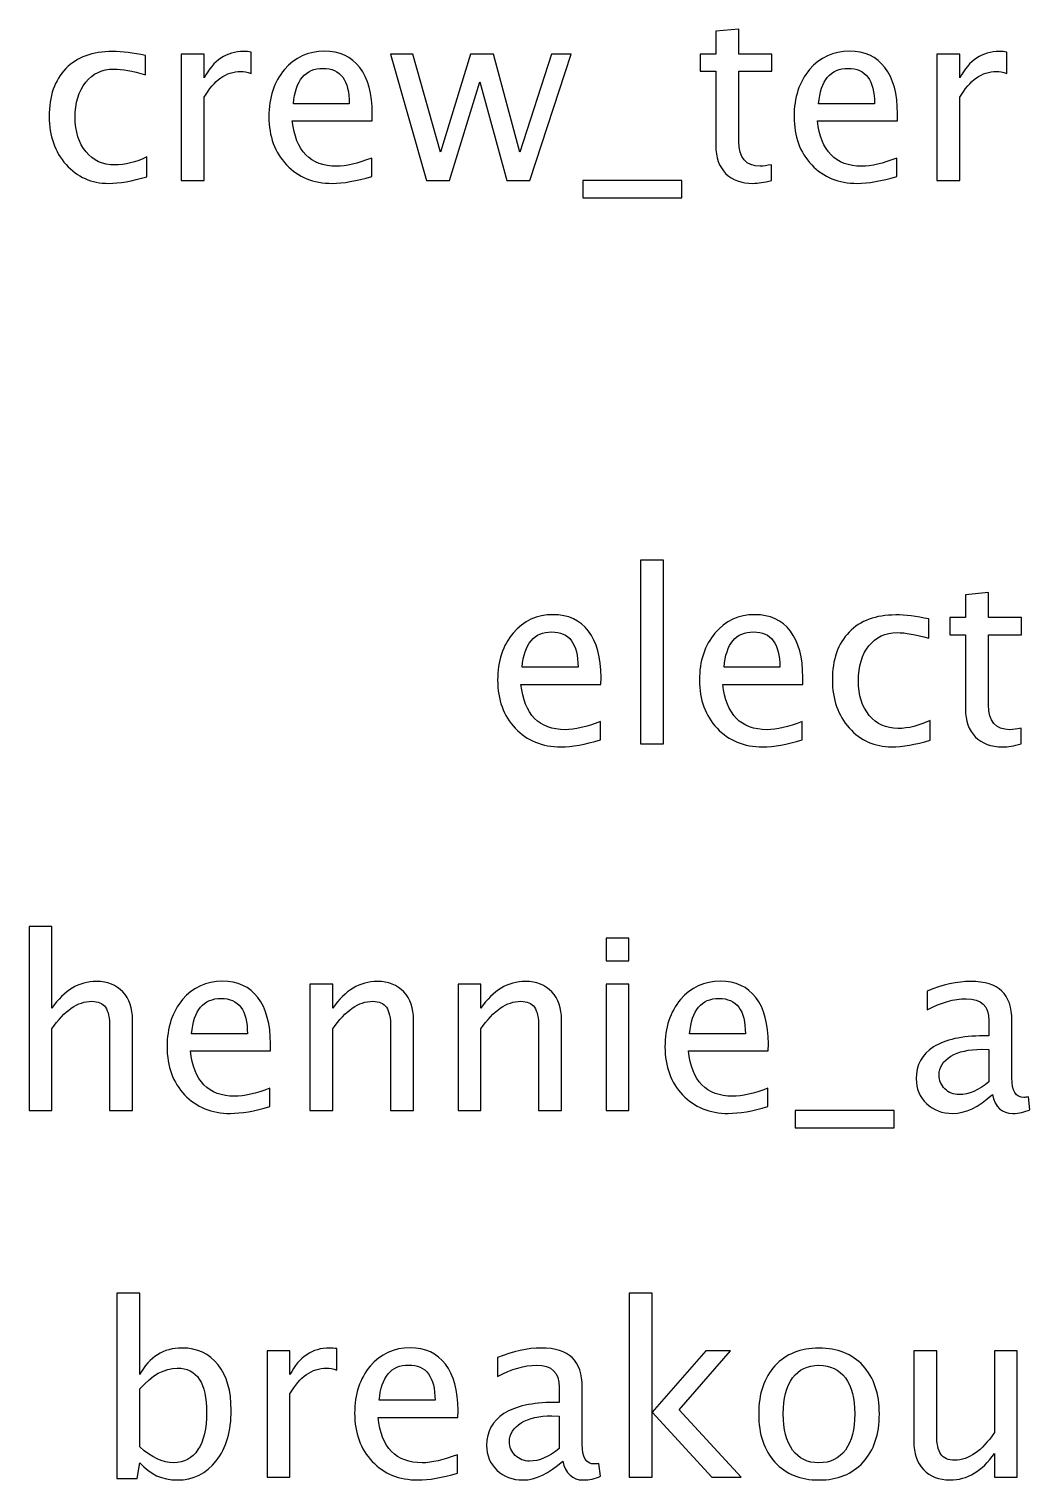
# Model space of a CAD drawing. Header units: centimetres. Extents: x -55 to 43, y -73 to 74.
# Drawn here: x 17.73 to 23.06, y 55.75 to 63.48 of the extents above; entities that cross this region are included whole.
import ezdxf

# ---------------------------------------------------------------- set-up
doc = ezdxf.new("R2010")
doc.units = ezdxf.units.CM
doc.header["$MEASUREMENT"] = 0
doc.layers.add('Layer 1', color=7, linetype='Continuous')

msp = doc.modelspace()

# ---------------------------------------------------------------- linework, layer by layer
at = {"layer": 'Layer 1'}
for points, knots in [([(21.68174, 62.67065), (21.64406, 62.66028), (21.61126, 62.6552), (21.58353, 62.6552), (21.58353, 62.6552), (21.5213, 62.6552), (21.47283, 62.67298), (21.43811, 62.70854), (21.43811, 62.70854), (21.40319, 62.7441), (21.38583, 62.79342), (21.38583, 62.85671), (21.38583, 62.85671), (21.38583, 62.85671), (21.38583, 63.2521), (21.38583, 63.2521), (21.38583, 63.2521), (21.38583, 63.2521), (21.30159, 63.2521), (21.30159, 63.2521), (21.30159, 63.2521), (21.30159, 63.2521), (21.30159, 63.34354), (21.30159, 63.34354), (21.30159, 63.34354), (21.30159, 63.34354), (21.38583, 63.34354), (21.38583, 63.34354), (21.38583, 63.34354), (21.38583, 63.34354), (21.38583, 63.46525), (21.38583, 63.46525), (21.38583, 63.46525), (21.38583, 63.46525), (21.50775, 63.47689), (21.50775, 63.47689), (21.50775, 63.47689), (21.50775, 63.47689), (21.50775, 63.34354), (21.50775, 63.34354), (21.50775, 63.34354), (21.50775, 63.34354), (21.68428, 63.34354), (21.68428, 63.34354), (21.68428, 63.34354), (21.68428, 63.34354), (21.68428, 63.2521), (21.68428, 63.2521), (21.68428, 63.2521), (21.68428, 63.2521), (21.50775, 63.2521), (21.50775, 63.2521), (21.50775, 63.2521), (21.50775, 63.2521), (21.50775, 62.87872), (21.50775, 62.87872), (21.50775, 62.87872), (21.50775, 62.79067), (21.54606, 62.74664), (21.62247, 62.74664), (21.62247, 62.74664), (21.63877, 62.74664), (21.65846, 62.74939), (21.68174, 62.75468), (21.68174, 62.75468), (21.68174, 62.75468), (21.68174, 62.67065), (21.68174, 62.67065)], [0, 0, 0, 0, 0.0555556, 0.0555556, 0.0555556, 0.0555556, 0.1111111, 0.1111111, 0.1111111, 0.1111111, 0.1666667, 0.1666667, 0.1666667, 0.1666667, 0.2222222, 0.2222222, 0.2222222, 0.2222222, 0.2777778, 0.2777778, 0.2777778, 0.2777778, 0.3333333, 0.3333333, 0.3333333, 0.3333333, 0.3888889, 0.3888889, 0.3888889, 0.3888889, 0.4444444, 0.4444444, 0.4444444, 0.4444444, 0.5, 0.5, 0.5, 0.5, 0.5555556, 0.5555556, 0.5555556, 0.5555556, 0.6111111, 0.6111111, 0.6111111, 0.6111111, 0.6666667, 0.6666667, 0.6666667, 0.6666667, 0.7222222, 0.7222222, 0.7222222, 0.7222222, 0.7777778, 0.7777778, 0.7777778, 0.7777778, 0.8333333, 0.8333333, 0.8333333, 0.8333333, 0.8888889, 0.8888889, 0.8888889, 0.8888889, 1, 1, 1, 1]), ([(18.35688, 62.69076), (18.27793, 62.66705), (18.20977, 62.6552), (18.15241, 62.6552), (18.15241, 62.6552), (18.06139, 62.6552), (17.98604, 62.68886), (17.92614, 62.75595), (17.92614, 62.75595), (17.86624, 62.82326), (17.83618, 62.90814), (17.83618, 63.01038), (17.83618, 63.01038), (17.83618, 63.1196), (17.86581, 63.2049), (17.92508, 63.26586), (17.92508, 63.26586), (17.98435, 63.32703), (18.06711, 63.35751), (18.17337, 63.35751), (18.17337, 63.35751), (18.22565, 63.35751), (18.28449, 63.35031), (18.34926, 63.33592), (18.34926, 63.33592), (18.34926, 63.33592), (18.34926, 63.23305), (18.34926, 63.23305), (18.34926, 63.23305), (18.28047, 63.25337), (18.22438, 63.26353), (18.1812, 63.26353), (18.1812, 63.26353), (18.11854, 63.26353), (18.06838, 63.24004), (18.03091, 63.19326), (18.03091, 63.19326), (17.99345, 63.14648), (17.97461, 63.08404), (17.97461, 63.00614), (17.97461, 63.00614), (17.97461, 62.93058), (17.99408, 62.86962), (18.03282, 62.82284), (18.03282, 62.82284), (18.07155, 62.77627), (18.12214, 62.75299), (18.18501, 62.75299), (18.18501, 62.75299), (18.24068, 62.75299), (18.29783, 62.76738), (18.35688, 62.79617), (18.35688, 62.79617), (18.35688, 62.79617), (18.35688, 62.69076), (18.35688, 62.69076)], [0, 0, 0, 0, 0.0666667, 0.0666667, 0.0666667, 0.0666667, 0.1333333, 0.1333333, 0.1333333, 0.1333333, 0.2, 0.2, 0.2, 0.2, 0.2666667, 0.2666667, 0.2666667, 0.2666667, 0.3333333, 0.3333333, 0.3333333, 0.3333333, 0.4, 0.4, 0.4, 0.4, 0.4666667, 0.4666667, 0.4666667, 0.4666667, 0.5333333, 0.5333333, 0.5333333, 0.5333333, 0.6, 0.6, 0.6, 0.6, 0.6666667, 0.6666667, 0.6666667, 0.6666667, 0.7333333, 0.7333333, 0.7333333, 0.7333333, 0.8, 0.8, 0.8, 0.8, 0.8666667, 0.8666667, 0.8666667, 0.8666667, 1, 1, 1, 1]), ([(18.53997, 62.67044), (18.53997, 62.67044), (18.53997, 63.34354), (18.53997, 63.34354), (18.53997, 63.34354), (18.53997, 63.34354), (18.66189, 63.34354), (18.66189, 63.34354), (18.66189, 63.34354), (18.66189, 63.34354), (18.66189, 63.21633), (18.66189, 63.21633), (18.66189, 63.21633), (18.71036, 63.31052), (18.78064, 63.35751), (18.87292, 63.35751), (18.87292, 63.35751), (18.88541, 63.35751), (18.89853, 63.35645), (18.91208, 63.35434), (18.91208, 63.35434), (18.91208, 63.35434), (18.91208, 63.24025), (18.91208, 63.24025), (18.91208, 63.24025), (18.89091, 63.24723), (18.87229, 63.25083), (18.8562, 63.25083), (18.8562, 63.25083), (18.77873, 63.25083), (18.71396, 63.20511), (18.66189, 63.11346), (18.66189, 63.11346), (18.66189, 63.11346), (18.66189, 62.67044), (18.66189, 62.67044), (18.66189, 62.67044), (18.66189, 62.67044), (18.53997, 62.67044), (18.53997, 62.67044)], [0, 0, 0, 0, 0.0909091, 0.0909091, 0.0909091, 0.0909091, 0.1818182, 0.1818182, 0.1818182, 0.1818182, 0.2727273, 0.2727273, 0.2727273, 0.2727273, 0.3636364, 0.3636364, 0.3636364, 0.3636364, 0.4545455, 0.4545455, 0.4545455, 0.4545455, 0.5454545, 0.5454545, 0.5454545, 0.5454545, 0.6363636, 0.6363636, 0.6363636, 0.6363636, 0.7272727, 0.7272727, 0.7272727, 0.7272727, 0.8181818, 0.8181818, 0.8181818, 0.8181818, 1, 1, 1, 1]), ([(19.55364, 62.69203), (19.47173, 62.66748), (19.40166, 62.6552), (19.34324, 62.6552), (19.34324, 62.6552), (19.24355, 62.6552), (19.16248, 62.68822), (19.10004, 62.75405), (19.10004, 62.75405), (19.0376, 62.81988), (19.00627, 62.90518), (19.00627, 63.01017), (19.00627, 63.01017), (19.00627, 63.11198), (19.03379, 63.19559), (19.08903, 63.26099), (19.08903, 63.26099), (19.14428, 63.32618), (19.21497, 63.35878), (19.30112, 63.35878), (19.30112, 63.35878), (19.38261, 63.35878), (19.44569, 63.32978), (19.49014, 63.27179), (19.49014, 63.27179), (19.53459, 63.21379), (19.55682, 63.13166), (19.55682, 63.02519), (19.55682, 63.02519), (19.55682, 63.02519), (19.55618, 62.98794), (19.55618, 62.98794), (19.55618, 62.98794), (19.55618, 62.98794), (19.13073, 62.98794), (19.13073, 62.98794), (19.13073, 62.98794), (19.14851, 62.82707), (19.22704, 62.74664), (19.3661, 62.74664), (19.3661, 62.74664), (19.41712, 62.74664), (19.47956, 62.76103), (19.55364, 62.78982), (19.55364, 62.78982), (19.55364, 62.78982), (19.55364, 62.69203), (19.55364, 62.69203)], [0, 0, 0, 0, 0.0769231, 0.0769231, 0.0769231, 0.0769231, 0.1538462, 0.1538462, 0.1538462, 0.1538462, 0.2307692, 0.2307692, 0.2307692, 0.2307692, 0.3076923, 0.3076923, 0.3076923, 0.3076923, 0.3846154, 0.3846154, 0.3846154, 0.3846154, 0.4615385, 0.4615385, 0.4615385, 0.4615385, 0.5384615, 0.5384615, 0.5384615, 0.5384615, 0.6153846, 0.6153846, 0.6153846, 0.6153846, 0.6923077, 0.6923077, 0.6923077, 0.6923077, 0.7692308, 0.7692308, 0.7692308, 0.7692308, 0.8461538, 0.8461538, 0.8461538, 0.8461538, 1, 1, 1, 1]), ([(22.34976, 62.69203), (22.26785, 62.66748), (22.19778, 62.6552), (22.13936, 62.6552), (22.13936, 62.6552), (22.03967, 62.6552), (21.9586, 62.68822), (21.89616, 62.75405), (21.89616, 62.75405), (21.83372, 62.81988), (21.80239, 62.90518), (21.80239, 63.01017), (21.80239, 63.01017), (21.80239, 63.11198), (21.82991, 63.19559), (21.88515, 63.26099), (21.88515, 63.26099), (21.9404, 63.32618), (22.01109, 63.35878), (22.09724, 63.35878), (22.09724, 63.35878), (22.17873, 63.35878), (22.24181, 63.32978), (22.28626, 63.27179), (22.28626, 63.27179), (22.33071, 63.21379), (22.35294, 63.13166), (22.35294, 63.02519), (22.35294, 63.02519), (22.35294, 63.02519), (22.3523, 62.98794), (22.3523, 62.98794), (22.3523, 62.98794), (22.3523, 62.98794), (21.92685, 62.98794), (21.92685, 62.98794), (21.92685, 62.98794), (21.94463, 62.82707), (22.02316, 62.74664), (22.16222, 62.74664), (22.16222, 62.74664), (22.21324, 62.74664), (22.27568, 62.76103), (22.34976, 62.78982), (22.34976, 62.78982), (22.34976, 62.78982), (22.34976, 62.69203), (22.34976, 62.69203)], [0, 0, 0, 0, 0.0769231, 0.0769231, 0.0769231, 0.0769231, 0.1538462, 0.1538462, 0.1538462, 0.1538462, 0.2307692, 0.2307692, 0.2307692, 0.2307692, 0.3076923, 0.3076923, 0.3076923, 0.3076923, 0.3846154, 0.3846154, 0.3846154, 0.3846154, 0.4615385, 0.4615385, 0.4615385, 0.4615385, 0.5384615, 0.5384615, 0.5384615, 0.5384615, 0.6153846, 0.6153846, 0.6153846, 0.6153846, 0.6923077, 0.6923077, 0.6923077, 0.6923077, 0.7692308, 0.7692308, 0.7692308, 0.7692308, 0.8461538, 0.8461538, 0.8461538, 0.8461538, 1, 1, 1, 1]), ([(22.56333, 62.67044), (22.56333, 62.67044), (22.56333, 63.34354), (22.56333, 63.34354), (22.56333, 63.34354), (22.56333, 63.34354), (22.68525, 63.34354), (22.68525, 63.34354), (22.68525, 63.34354), (22.68525, 63.34354), (22.68525, 63.21633), (22.68525, 63.21633), (22.68525, 63.21633), (22.73372, 63.31052), (22.804, 63.35751), (22.89628, 63.35751), (22.89628, 63.35751), (22.90877, 63.35751), (22.92189, 63.35645), (22.93544, 63.35434), (22.93544, 63.35434), (22.93544, 63.35434), (22.93544, 63.24025), (22.93544, 63.24025), (22.93544, 63.24025), (22.91427, 63.24723), (22.89565, 63.25083), (22.87956, 63.25083), (22.87956, 63.25083), (22.80209, 63.25083), (22.73732, 63.20511), (22.68525, 63.11346), (22.68525, 63.11346), (22.68525, 63.11346), (22.68525, 62.67044), (22.68525, 62.67044), (22.68525, 62.67044), (22.68525, 62.67044), (22.56333, 62.67044), (22.56333, 62.67044)], [0, 0, 0, 0, 0.0909091, 0.0909091, 0.0909091, 0.0909091, 0.1818182, 0.1818182, 0.1818182, 0.1818182, 0.2727273, 0.2727273, 0.2727273, 0.2727273, 0.3636364, 0.3636364, 0.3636364, 0.3636364, 0.4545455, 0.4545455, 0.4545455, 0.4545455, 0.5454545, 0.5454545, 0.5454545, 0.5454545, 0.6363636, 0.6363636, 0.6363636, 0.6363636, 0.7272727, 0.7272727, 0.7272727, 0.7272727, 0.8181818, 0.8181818, 0.8181818, 0.8181818, 1, 1, 1, 1]), ([(19.13708, 63.07938), (19.13708, 63.07938), (19.43426, 63.07938), (19.43426, 63.07938), (19.43426, 63.07938), (19.43426, 63.20469), (19.38748, 63.26734), (19.29414, 63.26734), (19.29414, 63.26734), (19.20016, 63.26734), (19.14788, 63.20469), (19.13708, 63.07938)], [0, 0, 0, 0, 0.25, 0.25, 0.25, 0.25, 0.5, 0.5, 0.5, 0.5, 1, 1, 1, 1]), ([(19.84595, 62.67044), (19.84595, 62.67044), (19.65291, 63.34354), (19.65291, 63.34354), (19.65291, 63.34354), (19.65291, 63.34354), (19.77187, 63.34354), (19.77187, 63.34354), (19.77187, 63.34354), (19.77187, 63.34354), (19.91982, 62.82094), (19.91982, 62.82094), (19.91982, 62.82094), (19.91982, 62.82094), (20.07942, 63.34354), (20.07942, 63.34354), (20.07942, 63.34354), (20.07942, 63.34354), (20.20134, 63.34354), (20.20134, 63.34354), (20.20134, 63.34354), (20.20134, 63.34354), (20.34167, 62.82178), (20.34167, 62.82178), (20.34167, 62.82178), (20.34167, 62.82178), (20.51143, 63.34354), (20.51143, 63.34354), (20.51143, 63.34354), (20.51143, 63.34354), (20.61557, 63.34354), (20.61557, 63.34354), (20.61557, 63.34354), (20.61557, 63.34354), (20.39586, 62.67044), (20.39586, 62.67044), (20.39586, 62.67044), (20.39586, 62.67044), (20.27394, 62.67044), (20.27394, 62.67044), (20.27394, 62.67044), (20.27394, 62.67044), (20.12958, 63.19537), (20.12958, 63.19537), (20.12958, 63.19537), (20.12958, 63.19537), (19.96787, 62.67044), (19.96787, 62.67044), (19.96787, 62.67044), (19.96787, 62.67044), (19.84595, 62.67044), (19.84595, 62.67044)], [0, 0, 0, 0, 0.0714286, 0.0714286, 0.0714286, 0.0714286, 0.1428571, 0.1428571, 0.1428571, 0.1428571, 0.2142857, 0.2142857, 0.2142857, 0.2142857, 0.2857143, 0.2857143, 0.2857143, 0.2857143, 0.3571429, 0.3571429, 0.3571429, 0.3571429, 0.4285714, 0.4285714, 0.4285714, 0.4285714, 0.5, 0.5, 0.5, 0.5, 0.5714286, 0.5714286, 0.5714286, 0.5714286, 0.6428571, 0.6428571, 0.6428571, 0.6428571, 0.7142857, 0.7142857, 0.7142857, 0.7142857, 0.7857143, 0.7857143, 0.7857143, 0.7857143, 0.8571429, 0.8571429, 0.8571429, 0.8571429, 1, 1, 1, 1]), ([(21.9332, 63.07938), (21.9332, 63.07938), (22.23038, 63.07938), (22.23038, 63.07938), (22.23038, 63.07938), (22.23038, 63.20469), (22.1836, 63.26734), (22.09026, 63.26734), (22.09026, 63.26734), (21.99628, 63.26734), (21.944, 63.20469), (21.9332, 63.07938)], [0, 0, 0, 0, 0.25, 0.25, 0.25, 0.25, 0.5, 0.5, 0.5, 0.5, 1, 1, 1, 1]), ([(20.67717, 62.579), (20.67717, 62.579), (20.67717, 62.67044), (20.67717, 62.67044), (20.67717, 62.67044), (20.67717, 62.67044), (21.20549, 62.67044), (21.20549, 62.67044), (21.20549, 62.67044), (21.20549, 62.67044), (21.20549, 62.579), (21.20549, 62.579), (21.20549, 62.579), (21.20549, 62.579), (20.67717, 62.579), (20.67717, 62.579)], [0, 0, 0, 0, 0.2, 0.2, 0.2, 0.2, 0.4, 0.4, 0.4, 0.4, 0.6, 0.6, 0.6, 0.6, 1, 1, 1, 1]), ([(20.98491, 59.67044), (20.98491, 59.67044), (20.98491, 60.64961), (20.98491, 60.64961), (20.98491, 60.64961), (20.98491, 60.64961), (21.10683, 60.64961), (21.10683, 60.64961), (21.10683, 60.64961), (21.10683, 60.64961), (21.10683, 59.67044), (21.10683, 59.67044), (21.10683, 59.67044), (21.10683, 59.67044), (20.98491, 59.67044), (20.98491, 59.67044)], [0, 0, 0, 0, 0.2, 0.2, 0.2, 0.2, 0.4, 0.4, 0.4, 0.4, 0.6, 0.6, 0.6, 0.6, 1, 1, 1, 1]), ([(23.01098, 59.67065), (22.9733, 59.66028), (22.9405, 59.6552), (22.91277, 59.6552), (22.91277, 59.6552), (22.85054, 59.6552), (22.80207, 59.67298), (22.76735, 59.70854), (22.76735, 59.70854), (22.73243, 59.7441), (22.71507, 59.79342), (22.71507, 59.85671), (22.71507, 59.85671), (22.71507, 59.85671), (22.71507, 60.2521), (22.71507, 60.2521), (22.71507, 60.2521), (22.71507, 60.2521), (22.63083, 60.2521), (22.63083, 60.2521), (22.63083, 60.2521), (22.63083, 60.2521), (22.63083, 60.34354), (22.63083, 60.34354), (22.63083, 60.34354), (22.63083, 60.34354), (22.71507, 60.34354), (22.71507, 60.34354), (22.71507, 60.34354), (22.71507, 60.34354), (22.71507, 60.46525), (22.71507, 60.46525), (22.71507, 60.46525), (22.71507, 60.46525), (22.83699, 60.47689), (22.83699, 60.47689), (22.83699, 60.47689), (22.83699, 60.47689), (22.83699, 60.34354), (22.83699, 60.34354), (22.83699, 60.34354), (22.83699, 60.34354), (23.01352, 60.34354), (23.01352, 60.34354), (23.01352, 60.34354), (23.01352, 60.34354), (23.01352, 60.2521), (23.01352, 60.2521), (23.01352, 60.2521), (23.01352, 60.2521), (22.83699, 60.2521), (22.83699, 60.2521), (22.83699, 60.2521), (22.83699, 60.2521), (22.83699, 59.87872), (22.83699, 59.87872), (22.83699, 59.87872), (22.83699, 59.79067), (22.8753, 59.74664), (22.95171, 59.74664), (22.95171, 59.74664), (22.96801, 59.74664), (22.9877, 59.74939), (23.01098, 59.75468), (23.01098, 59.75468), (23.01098, 59.75468), (23.01098, 59.67065), (23.01098, 59.67065)], [0, 0, 0, 0, 0.0555556, 0.0555556, 0.0555556, 0.0555556, 0.1111111, 0.1111111, 0.1111111, 0.1111111, 0.1666667, 0.1666667, 0.1666667, 0.1666667, 0.2222222, 0.2222222, 0.2222222, 0.2222222, 0.2777778, 0.2777778, 0.2777778, 0.2777778, 0.3333333, 0.3333333, 0.3333333, 0.3333333, 0.3888889, 0.3888889, 0.3888889, 0.3888889, 0.4444444, 0.4444444, 0.4444444, 0.4444444, 0.5, 0.5, 0.5, 0.5, 0.5555556, 0.5555556, 0.5555556, 0.5555556, 0.6111111, 0.6111111, 0.6111111, 0.6111111, 0.6666667, 0.6666667, 0.6666667, 0.6666667, 0.7222222, 0.7222222, 0.7222222, 0.7222222, 0.7777778, 0.7777778, 0.7777778, 0.7777778, 0.8333333, 0.8333333, 0.8333333, 0.8333333, 0.8888889, 0.8888889, 0.8888889, 0.8888889, 1, 1, 1, 1]), ([(20.77134, 59.69203), (20.68943, 59.66748), (20.61936, 59.6552), (20.56094, 59.6552), (20.56094, 59.6552), (20.46125, 59.6552), (20.38018, 59.68822), (20.31774, 59.75405), (20.31774, 59.75405), (20.2553, 59.81988), (20.22397, 59.90518), (20.22397, 60.01017), (20.22397, 60.01017), (20.22397, 60.11198), (20.25149, 60.19559), (20.30673, 60.26099), (20.30673, 60.26099), (20.36198, 60.32618), (20.43267, 60.35878), (20.51882, 60.35878), (20.51882, 60.35878), (20.60031, 60.35878), (20.66339, 60.32978), (20.70784, 60.27179), (20.70784, 60.27179), (20.75229, 60.21379), (20.77452, 60.13166), (20.77452, 60.02519), (20.77452, 60.02519), (20.77452, 60.02519), (20.77388, 59.98794), (20.77388, 59.98794), (20.77388, 59.98794), (20.77388, 59.98794), (20.34843, 59.98794), (20.34843, 59.98794), (20.34843, 59.98794), (20.36621, 59.82707), (20.44474, 59.74664), (20.5838, 59.74664), (20.5838, 59.74664), (20.63482, 59.74664), (20.69726, 59.76103), (20.77134, 59.78982), (20.77134, 59.78982), (20.77134, 59.78982), (20.77134, 59.69203), (20.77134, 59.69203)], [0, 0, 0, 0, 0.0769231, 0.0769231, 0.0769231, 0.0769231, 0.1538462, 0.1538462, 0.1538462, 0.1538462, 0.2307692, 0.2307692, 0.2307692, 0.2307692, 0.3076923, 0.3076923, 0.3076923, 0.3076923, 0.3846154, 0.3846154, 0.3846154, 0.3846154, 0.4615385, 0.4615385, 0.4615385, 0.4615385, 0.5384615, 0.5384615, 0.5384615, 0.5384615, 0.6153846, 0.6153846, 0.6153846, 0.6153846, 0.6923077, 0.6923077, 0.6923077, 0.6923077, 0.7692308, 0.7692308, 0.7692308, 0.7692308, 0.8461538, 0.8461538, 0.8461538, 0.8461538, 1, 1, 1, 1]), ([(21.84597, 59.69203), (21.76406, 59.66748), (21.69399, 59.6552), (21.63557, 59.6552), (21.63557, 59.6552), (21.53588, 59.6552), (21.45481, 59.68822), (21.39237, 59.75405), (21.39237, 59.75405), (21.32993, 59.81988), (21.2986, 59.90518), (21.2986, 60.01017), (21.2986, 60.01017), (21.2986, 60.11198), (21.32612, 60.19559), (21.38136, 60.26099), (21.38136, 60.26099), (21.43661, 60.32618), (21.5073, 60.35878), (21.59345, 60.35878), (21.59345, 60.35878), (21.67494, 60.35878), (21.73802, 60.32978), (21.78247, 60.27179), (21.78247, 60.27179), (21.82692, 60.21379), (21.84915, 60.13166), (21.84915, 60.02519), (21.84915, 60.02519), (21.84915, 60.02519), (21.84851, 59.98794), (21.84851, 59.98794), (21.84851, 59.98794), (21.84851, 59.98794), (21.42306, 59.98794), (21.42306, 59.98794), (21.42306, 59.98794), (21.44084, 59.82707), (21.51937, 59.74664), (21.65843, 59.74664), (21.65843, 59.74664), (21.70945, 59.74664), (21.77189, 59.76103), (21.84597, 59.78982), (21.84597, 59.78982), (21.84597, 59.78982), (21.84597, 59.69203), (21.84597, 59.69203)], [0, 0, 0, 0, 0.0769231, 0.0769231, 0.0769231, 0.0769231, 0.1538462, 0.1538462, 0.1538462, 0.1538462, 0.2307692, 0.2307692, 0.2307692, 0.2307692, 0.3076923, 0.3076923, 0.3076923, 0.3076923, 0.3846154, 0.3846154, 0.3846154, 0.3846154, 0.4615385, 0.4615385, 0.4615385, 0.4615385, 0.5384615, 0.5384615, 0.5384615, 0.5384615, 0.6153846, 0.6153846, 0.6153846, 0.6153846, 0.6923077, 0.6923077, 0.6923077, 0.6923077, 0.7692308, 0.7692308, 0.7692308, 0.7692308, 0.8461538, 0.8461538, 0.8461538, 0.8461538, 1, 1, 1, 1]), ([(22.5269, 59.69076), (22.44795, 59.66705), (22.37979, 59.6552), (22.32243, 59.6552), (22.32243, 59.6552), (22.23141, 59.6552), (22.15606, 59.68886), (22.09616, 59.75595), (22.09616, 59.75595), (22.03626, 59.82326), (22.0062, 59.90814), (22.0062, 60.01038), (22.0062, 60.01038), (22.0062, 60.1196), (22.03583, 60.2049), (22.0951, 60.26586), (22.0951, 60.26586), (22.15437, 60.32703), (22.23713, 60.35751), (22.34339, 60.35751), (22.34339, 60.35751), (22.39567, 60.35751), (22.45451, 60.35031), (22.51928, 60.33592), (22.51928, 60.33592), (22.51928, 60.33592), (22.51928, 60.23305), (22.51928, 60.23305), (22.51928, 60.23305), (22.45049, 60.25337), (22.3944, 60.26353), (22.35122, 60.26353), (22.35122, 60.26353), (22.28856, 60.26353), (22.2384, 60.24004), (22.20093, 60.19326), (22.20093, 60.19326), (22.16347, 60.14648), (22.14463, 60.08404), (22.14463, 60.00614), (22.14463, 60.00614), (22.14463, 59.93058), (22.1641, 59.86962), (22.20284, 59.82284), (22.20284, 59.82284), (22.24157, 59.77627), (22.29216, 59.75299), (22.35503, 59.75299), (22.35503, 59.75299), (22.4107, 59.75299), (22.46785, 59.76738), (22.5269, 59.79617), (22.5269, 59.79617), (22.5269, 59.79617), (22.5269, 59.69076), (22.5269, 59.69076)], [0, 0, 0, 0, 0.0666667, 0.0666667, 0.0666667, 0.0666667, 0.1333333, 0.1333333, 0.1333333, 0.1333333, 0.2, 0.2, 0.2, 0.2, 0.2666667, 0.2666667, 0.2666667, 0.2666667, 0.3333333, 0.3333333, 0.3333333, 0.3333333, 0.4, 0.4, 0.4, 0.4, 0.4666667, 0.4666667, 0.4666667, 0.4666667, 0.5333333, 0.5333333, 0.5333333, 0.5333333, 0.6, 0.6, 0.6, 0.6, 0.6666667, 0.6666667, 0.6666667, 0.6666667, 0.7333333, 0.7333333, 0.7333333, 0.7333333, 0.8, 0.8, 0.8, 0.8, 0.8666667, 0.8666667, 0.8666667, 0.8666667, 1, 1, 1, 1]), ([(20.35478, 60.07938), (20.35478, 60.07938), (20.65196, 60.07938), (20.65196, 60.07938), (20.65196, 60.07938), (20.65196, 60.20469), (20.60518, 60.26734), (20.51184, 60.26734), (20.51184, 60.26734), (20.41786, 60.26734), (20.36558, 60.20469), (20.35478, 60.07938)], [0, 0, 0, 0, 0.25, 0.25, 0.25, 0.25, 0.5, 0.5, 0.5, 0.5, 1, 1, 1, 1]), ([(21.42941, 60.07938), (21.42941, 60.07938), (21.72659, 60.07938), (21.72659, 60.07938), (21.72659, 60.07938), (21.72659, 60.20469), (21.67981, 60.26734), (21.58647, 60.26734), (21.58647, 60.26734), (21.49249, 60.26734), (21.44021, 60.20469), (21.42941, 60.07938)], [0, 0, 0, 0, 0.25, 0.25, 0.25, 0.25, 0.5, 0.5, 0.5, 0.5, 1, 1, 1, 1]), ([(17.72906, 57.71887), (17.72906, 57.71887), (17.72906, 58.69804), (17.72906, 58.69804), (17.72906, 58.69804), (17.72906, 58.69804), (17.85098, 58.69804), (17.85098, 58.69804), (17.85098, 58.69804), (17.85098, 58.69804), (17.85098, 58.26476), (17.85098, 58.26476), (17.85098, 58.26476), (17.91554, 58.35895), (17.9947, 58.40594), (18.08826, 58.40594), (18.08826, 58.40594), (18.1471, 58.40594), (18.19388, 58.38753), (18.22838, 58.35048), (18.22838, 58.35048), (18.26288, 58.31365), (18.28024, 58.26391), (18.28024, 58.20168), (18.28024, 58.20168), (18.28024, 58.20168), (18.28024, 57.71887), (18.28024, 57.71887), (18.28024, 57.71887), (18.28024, 57.71887), (18.15832, 57.71887), (18.15832, 57.71887), (18.15832, 57.71887), (18.15832, 57.71887), (18.15832, 58.16189), (18.15832, 58.16189), (18.15832, 58.16189), (18.15832, 58.21184), (18.15091, 58.2474), (18.13631, 58.26857), (18.13631, 58.26857), (18.12149, 58.28995), (18.09715, 58.30053), (18.06307, 58.30053), (18.06307, 58.30053), (17.98814, 58.30053), (17.91744, 58.25164), (17.85098, 58.15385), (17.85098, 58.15385), (17.85098, 58.15385), (17.85098, 57.71887), (17.85098, 57.71887), (17.85098, 57.71887), (17.85098, 57.71887), (17.72906, 57.71887), (17.72906, 57.71887)], [0, 0, 0, 0, 0.0666667, 0.0666667, 0.0666667, 0.0666667, 0.1333333, 0.1333333, 0.1333333, 0.1333333, 0.2, 0.2, 0.2, 0.2, 0.2666667, 0.2666667, 0.2666667, 0.2666667, 0.3333333, 0.3333333, 0.3333333, 0.3333333, 0.4, 0.4, 0.4, 0.4, 0.4666667, 0.4666667, 0.4666667, 0.4666667, 0.5333333, 0.5333333, 0.5333333, 0.5333333, 0.6, 0.6, 0.6, 0.6, 0.6666667, 0.6666667, 0.6666667, 0.6666667, 0.7333333, 0.7333333, 0.7333333, 0.7333333, 0.8, 0.8, 0.8, 0.8, 0.8666667, 0.8666667, 0.8666667, 0.8666667, 1, 1, 1, 1]), ([(20.80141, 58.51516), (20.80141, 58.51516), (20.80141, 58.63708), (20.80141, 58.63708), (20.80141, 58.63708), (20.80141, 58.63708), (20.92333, 58.63708), (20.92333, 58.63708), (20.92333, 58.63708), (20.92333, 58.63708), (20.92333, 58.51516), (20.92333, 58.51516), (20.92333, 58.51516), (20.92333, 58.51516), (20.80141, 58.51516), (20.80141, 58.51516)], [0, 0, 0, 0, 0.2, 0.2, 0.2, 0.2, 0.4, 0.4, 0.4, 0.4, 0.6, 0.6, 0.6, 0.6, 1, 1, 1, 1]), ([(19.01134, 57.74046), (18.92943, 57.71591), (18.85936, 57.70363), (18.80094, 57.70363), (18.80094, 57.70363), (18.70125, 57.70363), (18.62018, 57.73665), (18.55774, 57.80248), (18.55774, 57.80248), (18.4953, 57.86831), (18.46397, 57.95361), (18.46397, 58.0586), (18.46397, 58.0586), (18.46397, 58.16041), (18.49149, 58.24402), (18.54673, 58.30942), (18.54673, 58.30942), (18.60198, 58.37461), (18.67267, 58.40721), (18.75882, 58.40721), (18.75882, 58.40721), (18.84031, 58.40721), (18.90339, 58.37821), (18.94784, 58.32022), (18.94784, 58.32022), (18.99229, 58.26222), (19.01452, 58.18009), (19.01452, 58.07362), (19.01452, 58.07362), (19.01452, 58.07362), (19.01388, 58.03637), (19.01388, 58.03637), (19.01388, 58.03637), (19.01388, 58.03637), (18.58843, 58.03637), (18.58843, 58.03637), (18.58843, 58.03637), (18.60621, 57.8755), (18.68474, 57.79507), (18.8238, 57.79507), (18.8238, 57.79507), (18.87482, 57.79507), (18.93726, 57.80946), (19.01134, 57.83825), (19.01134, 57.83825), (19.01134, 57.83825), (19.01134, 57.74046), (19.01134, 57.74046)], [0, 0, 0, 0, 0.0769231, 0.0769231, 0.0769231, 0.0769231, 0.1538462, 0.1538462, 0.1538462, 0.1538462, 0.2307692, 0.2307692, 0.2307692, 0.2307692, 0.3076923, 0.3076923, 0.3076923, 0.3076923, 0.3846154, 0.3846154, 0.3846154, 0.3846154, 0.4615385, 0.4615385, 0.4615385, 0.4615385, 0.5384615, 0.5384615, 0.5384615, 0.5384615, 0.6153846, 0.6153846, 0.6153846, 0.6153846, 0.6923077, 0.6923077, 0.6923077, 0.6923077, 0.7692308, 0.7692308, 0.7692308, 0.7692308, 0.8461538, 0.8461538, 0.8461538, 0.8461538, 1, 1, 1, 1]), ([(19.22491, 57.71887), (19.22491, 57.71887), (19.22491, 58.39197), (19.22491, 58.39197), (19.22491, 58.39197), (19.22491, 58.39197), (19.34683, 58.39197), (19.34683, 58.39197), (19.34683, 58.39197), (19.34683, 58.39197), (19.34683, 58.26476), (19.34683, 58.26476), (19.34683, 58.26476), (19.41139, 58.35895), (19.49055, 58.40594), (19.58411, 58.40594), (19.58411, 58.40594), (19.64295, 58.40594), (19.68973, 58.38753), (19.72423, 58.35048), (19.72423, 58.35048), (19.75873, 58.31365), (19.77609, 58.26391), (19.77609, 58.20168), (19.77609, 58.20168), (19.77609, 58.20168), (19.77609, 57.71887), (19.77609, 57.71887), (19.77609, 57.71887), (19.77609, 57.71887), (19.65417, 57.71887), (19.65417, 57.71887), (19.65417, 57.71887), (19.65417, 57.71887), (19.65417, 58.16189), (19.65417, 58.16189), (19.65417, 58.16189), (19.65417, 58.21184), (19.64676, 58.2474), (19.63216, 58.26857), (19.63216, 58.26857), (19.61734, 58.28995), (19.593, 58.30053), (19.55892, 58.30053), (19.55892, 58.30053), (19.48399, 58.30053), (19.41329, 58.25164), (19.34683, 58.15385), (19.34683, 58.15385), (19.34683, 58.15385), (19.34683, 57.71887), (19.34683, 57.71887), (19.34683, 57.71887), (19.34683, 57.71887), (19.22491, 57.71887), (19.22491, 57.71887)], [0, 0, 0, 0, 0.0666667, 0.0666667, 0.0666667, 0.0666667, 0.1333333, 0.1333333, 0.1333333, 0.1333333, 0.2, 0.2, 0.2, 0.2, 0.2666667, 0.2666667, 0.2666667, 0.2666667, 0.3333333, 0.3333333, 0.3333333, 0.3333333, 0.4, 0.4, 0.4, 0.4, 0.4666667, 0.4666667, 0.4666667, 0.4666667, 0.5333333, 0.5333333, 0.5333333, 0.5333333, 0.6, 0.6, 0.6, 0.6, 0.6666667, 0.6666667, 0.6666667, 0.6666667, 0.7333333, 0.7333333, 0.7333333, 0.7333333, 0.8, 0.8, 0.8, 0.8, 0.8666667, 0.8666667, 0.8666667, 0.8666667, 1, 1, 1, 1]), ([(20.01316, 57.71887), (20.01316, 57.71887), (20.01316, 58.39197), (20.01316, 58.39197), (20.01316, 58.39197), (20.01316, 58.39197), (20.13508, 58.39197), (20.13508, 58.39197), (20.13508, 58.39197), (20.13508, 58.39197), (20.13508, 58.26476), (20.13508, 58.26476), (20.13508, 58.26476), (20.19964, 58.35895), (20.2788, 58.40594), (20.37236, 58.40594), (20.37236, 58.40594), (20.4312, 58.40594), (20.47798, 58.38753), (20.51248, 58.35048), (20.51248, 58.35048), (20.54698, 58.31365), (20.56434, 58.26391), (20.56434, 58.20168), (20.56434, 58.20168), (20.56434, 58.20168), (20.56434, 57.71887), (20.56434, 57.71887), (20.56434, 57.71887), (20.56434, 57.71887), (20.44242, 57.71887), (20.44242, 57.71887), (20.44242, 57.71887), (20.44242, 57.71887), (20.44242, 58.16189), (20.44242, 58.16189), (20.44242, 58.16189), (20.44242, 58.21184), (20.43501, 58.2474), (20.42041, 58.26857), (20.42041, 58.26857), (20.40559, 58.28995), (20.38125, 58.30053), (20.34717, 58.30053), (20.34717, 58.30053), (20.27224, 58.30053), (20.20154, 58.25164), (20.13508, 58.15385), (20.13508, 58.15385), (20.13508, 58.15385), (20.13508, 57.71887), (20.13508, 57.71887), (20.13508, 57.71887), (20.13508, 57.71887), (20.01316, 57.71887), (20.01316, 57.71887)], [0, 0, 0, 0, 0.0666667, 0.0666667, 0.0666667, 0.0666667, 0.1333333, 0.1333333, 0.1333333, 0.1333333, 0.2, 0.2, 0.2, 0.2, 0.2666667, 0.2666667, 0.2666667, 0.2666667, 0.3333333, 0.3333333, 0.3333333, 0.3333333, 0.4, 0.4, 0.4, 0.4, 0.4666667, 0.4666667, 0.4666667, 0.4666667, 0.5333333, 0.5333333, 0.5333333, 0.5333333, 0.6, 0.6, 0.6, 0.6, 0.6666667, 0.6666667, 0.6666667, 0.6666667, 0.7333333, 0.7333333, 0.7333333, 0.7333333, 0.8, 0.8, 0.8, 0.8, 0.8666667, 0.8666667, 0.8666667, 0.8666667, 1, 1, 1, 1]), ([(21.66247, 57.74046), (21.58056, 57.71591), (21.51049, 57.70363), (21.45207, 57.70363), (21.45207, 57.70363), (21.35238, 57.70363), (21.27131, 57.73665), (21.20887, 57.80248), (21.20887, 57.80248), (21.14643, 57.86831), (21.1151, 57.95361), (21.1151, 58.0586), (21.1151, 58.0586), (21.1151, 58.16041), (21.14262, 58.24402), (21.19786, 58.30942), (21.19786, 58.30942), (21.25311, 58.37461), (21.3238, 58.40721), (21.40995, 58.40721), (21.40995, 58.40721), (21.49144, 58.40721), (21.55452, 58.37821), (21.59897, 58.32022), (21.59897, 58.32022), (21.64342, 58.26222), (21.66565, 58.18009), (21.66565, 58.07362), (21.66565, 58.07362), (21.66565, 58.07362), (21.66501, 58.03637), (21.66501, 58.03637), (21.66501, 58.03637), (21.66501, 58.03637), (21.23956, 58.03637), (21.23956, 58.03637), (21.23956, 58.03637), (21.25734, 57.8755), (21.33587, 57.79507), (21.47493, 57.79507), (21.47493, 57.79507), (21.52595, 57.79507), (21.58839, 57.80946), (21.66247, 57.83825), (21.66247, 57.83825), (21.66247, 57.83825), (21.66247, 57.74046), (21.66247, 57.74046)], [0, 0, 0, 0, 0.0769231, 0.0769231, 0.0769231, 0.0769231, 0.1538462, 0.1538462, 0.1538462, 0.1538462, 0.2307692, 0.2307692, 0.2307692, 0.2307692, 0.3076923, 0.3076923, 0.3076923, 0.3076923, 0.3846154, 0.3846154, 0.3846154, 0.3846154, 0.4615385, 0.4615385, 0.4615385, 0.4615385, 0.5384615, 0.5384615, 0.5384615, 0.5384615, 0.6153846, 0.6153846, 0.6153846, 0.6153846, 0.6923077, 0.6923077, 0.6923077, 0.6923077, 0.7692308, 0.7692308, 0.7692308, 0.7692308, 0.8461538, 0.8461538, 0.8461538, 0.8461538, 1, 1, 1, 1]), ([(22.85796, 57.8046), (22.78473, 57.73729), (22.71424, 57.70363), (22.64651, 57.70363), (22.64651, 57.70363), (22.59084, 57.70363), (22.54448, 57.72099), (22.50787, 57.75591), (22.50787, 57.75591), (22.47104, 57.79084), (22.45262, 57.83486), (22.45262, 57.88799), (22.45262, 57.88799), (22.45262, 57.96144), (22.48352, 58.01796), (22.54533, 58.05733), (22.54533, 58.05733), (22.60714, 58.0967), (22.69583, 58.11638), (22.8114, 58.11638), (22.8114, 58.11638), (22.8114, 58.11638), (22.83997, 58.11638), (22.83997, 58.11638), (22.83997, 58.11638), (22.83997, 58.11638), (22.83997, 58.19745), (22.83997, 58.19745), (22.83997, 58.19745), (22.83997, 58.27555), (22.79933, 58.3145), (22.71784, 58.3145), (22.71784, 58.3145), (22.65476, 58.3145), (22.58576, 58.2946), (22.51104, 58.25481), (22.51104, 58.25481), (22.51104, 58.25481), (22.51104, 58.35514), (22.51104, 58.35514), (22.51104, 58.35514), (22.59317, 58.38901), (22.67064, 58.40594), (22.74324, 58.40594), (22.74324, 58.40594), (22.81796, 58.40594), (22.8732, 58.38901), (22.90855, 58.35493), (22.90855, 58.35493), (22.94411, 58.32085), (22.96189, 58.26836), (22.96189, 58.19745), (22.96189, 58.19745), (22.96189, 58.19745), (22.96189, 57.89328), (22.96189, 57.89328), (22.96189, 57.89328), (22.96189, 57.82365), (22.98327, 57.78872), (23.02624, 57.78872), (23.02624, 57.78872), (23.03153, 57.78872), (23.03936, 57.78957), (23.04973, 57.79126), (23.04973, 57.79126), (23.04973, 57.79126), (23.05841, 57.72353), (23.05841, 57.72353), (23.05841, 57.72353), (23.03068, 57.71019), (23.0002, 57.70363), (22.96676, 57.70363), (22.96676, 57.70363), (22.90982, 57.70363), (22.87363, 57.73729), (22.85796, 57.8046)], [0, 0, 0, 0, 0.05, 0.05, 0.05, 0.05, 0.1, 0.1, 0.1, 0.1, 0.15, 0.15, 0.15, 0.15, 0.2, 0.2, 0.2, 0.2, 0.25, 0.25, 0.25, 0.25, 0.3, 0.3, 0.3, 0.3, 0.35, 0.35, 0.35, 0.35, 0.4, 0.4, 0.4, 0.4, 0.45, 0.45, 0.45, 0.45, 0.5, 0.5, 0.5, 0.5, 0.55, 0.55, 0.55, 0.55, 0.6, 0.6, 0.6, 0.6, 0.65, 0.65, 0.65, 0.65, 0.7, 0.7, 0.7, 0.7, 0.75, 0.75, 0.75, 0.75, 0.8, 0.8, 0.8, 0.8, 0.85, 0.85, 0.85, 0.85, 0.9, 0.9, 0.9, 0.9, 1, 1, 1, 1]), ([(20.80141, 57.71887), (20.80141, 57.71887), (20.80141, 58.39197), (20.80141, 58.39197), (20.80141, 58.39197), (20.80141, 58.39197), (20.92333, 58.39197), (20.92333, 58.39197), (20.92333, 58.39197), (20.92333, 58.39197), (20.92333, 57.71887), (20.92333, 57.71887), (20.92333, 57.71887), (20.92333, 57.71887), (20.80141, 57.71887), (20.80141, 57.71887)], [0, 0, 0, 0, 0.2, 0.2, 0.2, 0.2, 0.4, 0.4, 0.4, 0.4, 0.6, 0.6, 0.6, 0.6, 1, 1, 1, 1]), ([(18.59478, 58.12781), (18.59478, 58.12781), (18.89196, 58.12781), (18.89196, 58.12781), (18.89196, 58.12781), (18.89196, 58.25312), (18.84518, 58.31577), (18.75184, 58.31577), (18.75184, 58.31577), (18.65786, 58.31577), (18.60558, 58.25312), (18.59478, 58.12781)], [0, 0, 0, 0, 0.25, 0.25, 0.25, 0.25, 0.5, 0.5, 0.5, 0.5, 1, 1, 1, 1]), ([(21.24591, 58.12781), (21.24591, 58.12781), (21.54309, 58.12781), (21.54309, 58.12781), (21.54309, 58.12781), (21.54309, 58.25312), (21.49631, 58.31577), (21.40297, 58.31577), (21.40297, 58.31577), (21.30899, 58.31577), (21.25671, 58.25312), (21.24591, 58.12781)], [0, 0, 0, 0, 0.25, 0.25, 0.25, 0.25, 0.5, 0.5, 0.5, 0.5, 1, 1, 1, 1]), ([(22.83997, 57.87106), (22.83997, 57.87106), (22.83997, 58.04399), (22.83997, 58.04399), (22.83997, 58.04399), (22.83997, 58.04399), (22.80081, 58.04526), (22.80081, 58.04526), (22.80081, 58.04526), (22.73308, 58.04526), (22.67847, 58.03277), (22.63677, 58.0078), (22.63677, 58.0078), (22.59528, 57.98261), (22.57454, 57.94938), (22.57454, 57.90789), (22.57454, 57.90789), (22.57454, 57.87889), (22.58491, 57.85434), (22.60544, 57.83423), (22.60544, 57.83423), (22.62619, 57.81412), (22.65138, 57.80396), (22.68122, 57.80396), (22.68122, 57.80396), (22.73202, 57.80396), (22.78494, 57.8264), (22.83997, 57.87106)], [0, 0, 0, 0, 0.125, 0.125, 0.125, 0.125, 0.25, 0.25, 0.25, 0.25, 0.375, 0.375, 0.375, 0.375, 0.5, 0.5, 0.5, 0.5, 0.625, 0.625, 0.625, 0.625, 0.75, 0.75, 0.75, 0.75, 1, 1, 1, 1]), ([(21.80746, 57.62743), (21.80746, 57.62743), (21.80746, 57.71887), (21.80746, 57.71887), (21.80746, 57.71887), (21.80746, 57.71887), (22.33578, 57.71887), (22.33578, 57.71887), (22.33578, 57.71887), (22.33578, 57.71887), (22.33578, 57.62743), (22.33578, 57.62743), (22.33578, 57.62743), (22.33578, 57.62743), (21.80746, 57.62743), (21.80746, 57.62743)], [0, 0, 0, 0, 0.2, 0.2, 0.2, 0.2, 0.4, 0.4, 0.4, 0.4, 0.6, 0.6, 0.6, 0.6, 1, 1, 1, 1]), ([(18.19715, 55.75968), (18.19715, 55.75968), (18.19715, 56.74647), (18.19715, 56.74647), (18.19715, 56.74647), (18.19715, 56.74647), (18.31907, 56.74647), (18.31907, 56.74647), (18.31907, 56.74647), (18.31907, 56.74647), (18.31907, 56.31319), (18.31907, 56.31319), (18.31907, 56.31319), (18.36902, 56.40738), (18.44417, 56.45437), (18.54428, 56.45437), (18.54428, 56.45437), (18.62535, 56.45437), (18.68906, 56.42495), (18.73563, 56.36589), (18.73563, 56.36589), (18.7822, 56.30684), (18.80548, 56.22619), (18.80548, 56.12396), (18.80548, 56.12396), (18.80548, 56.01262), (18.77902, 55.92266), (18.72632, 55.85451), (18.72632, 55.85451), (18.67361, 55.78614), (18.60419, 55.75206), (18.51825, 55.75206), (18.51825, 55.75206), (18.43845, 55.75206), (18.37199, 55.78254), (18.31907, 55.84371), (18.31907, 55.84371), (18.31907, 55.84371), (18.30425, 55.75968), (18.30425, 55.75968), (18.30425, 55.75968), (18.30425, 55.75968), (18.19715, 55.75968), (18.19715, 55.75968)], [0, 0, 0, 0, 0.0833333, 0.0833333, 0.0833333, 0.0833333, 0.1666667, 0.1666667, 0.1666667, 0.1666667, 0.25, 0.25, 0.25, 0.25, 0.3333333, 0.3333333, 0.3333333, 0.3333333, 0.4166667, 0.4166667, 0.4166667, 0.4166667, 0.5, 0.5, 0.5, 0.5, 0.5833333, 0.5833333, 0.5833333, 0.5833333, 0.6666667, 0.6666667, 0.6666667, 0.6666667, 0.75, 0.75, 0.75, 0.75, 0.8333333, 0.8333333, 0.8333333, 0.8333333, 1, 1, 1, 1]), ([(20.92489, 55.7673), (20.92489, 55.7673), (20.92489, 56.74647), (20.92489, 56.74647), (20.92489, 56.74647), (20.92489, 56.74647), (21.04681, 56.74647), (21.04681, 56.74647), (21.04681, 56.74647), (21.04681, 56.74647), (21.04681, 56.1138), (21.04681, 56.1138), (21.04681, 56.1138), (21.04681, 56.1138), (21.33256, 56.4404), (21.33256, 56.4404), (21.33256, 56.4404), (21.33256, 56.4404), (21.46422, 56.4404), (21.46422, 56.4404), (21.46422, 56.4404), (21.46422, 56.4404), (21.19117, 56.12629), (21.19117, 56.12629), (21.19117, 56.12629), (21.19117, 56.12629), (21.52137, 55.7673), (21.52137, 55.7673), (21.52137, 55.7673), (21.52137, 55.7673), (21.36431, 55.7673), (21.36431, 55.7673), (21.36431, 55.7673), (21.36431, 55.7673), (21.04681, 56.11253), (21.04681, 56.11253), (21.04681, 56.11253), (21.04681, 56.11253), (21.04681, 55.7673), (21.04681, 55.7673), (21.04681, 55.7673), (21.04681, 55.7673), (20.92489, 55.7673), (20.92489, 55.7673)], [0, 0, 0, 0, 0.0833333, 0.0833333, 0.0833333, 0.0833333, 0.1666667, 0.1666667, 0.1666667, 0.1666667, 0.25, 0.25, 0.25, 0.25, 0.3333333, 0.3333333, 0.3333333, 0.3333333, 0.4166667, 0.4166667, 0.4166667, 0.4166667, 0.5, 0.5, 0.5, 0.5, 0.5833333, 0.5833333, 0.5833333, 0.5833333, 0.6666667, 0.6666667, 0.6666667, 0.6666667, 0.75, 0.75, 0.75, 0.75, 0.8333333, 0.8333333, 0.8333333, 0.8333333, 1, 1, 1, 1]), ([(18.9964, 55.7673), (18.9964, 55.7673), (18.9964, 56.4404), (18.9964, 56.4404), (18.9964, 56.4404), (18.9964, 56.4404), (19.11832, 56.4404), (19.11832, 56.4404), (19.11832, 56.4404), (19.11832, 56.4404), (19.11832, 56.31319), (19.11832, 56.31319), (19.11832, 56.31319), (19.16679, 56.40738), (19.23707, 56.45437), (19.32935, 56.45437), (19.32935, 56.45437), (19.34184, 56.45437), (19.35496, 56.45331), (19.36851, 56.4512), (19.36851, 56.4512), (19.36851, 56.4512), (19.36851, 56.33711), (19.36851, 56.33711), (19.36851, 56.33711), (19.34734, 56.34409), (19.32872, 56.34769), (19.31263, 56.34769), (19.31263, 56.34769), (19.23516, 56.34769), (19.17039, 56.30197), (19.11832, 56.21032), (19.11832, 56.21032), (19.11832, 56.21032), (19.11832, 55.7673), (19.11832, 55.7673), (19.11832, 55.7673), (19.11832, 55.7673), (18.9964, 55.7673), (18.9964, 55.7673)], [0, 0, 0, 0, 0.0909091, 0.0909091, 0.0909091, 0.0909091, 0.1818182, 0.1818182, 0.1818182, 0.1818182, 0.2727273, 0.2727273, 0.2727273, 0.2727273, 0.3636364, 0.3636364, 0.3636364, 0.3636364, 0.4545455, 0.4545455, 0.4545455, 0.4545455, 0.5454545, 0.5454545, 0.5454545, 0.5454545, 0.6363636, 0.6363636, 0.6363636, 0.6363636, 0.7272727, 0.7272727, 0.7272727, 0.7272727, 0.8181818, 0.8181818, 0.8181818, 0.8181818, 1, 1, 1, 1]), ([(20.01007, 55.78889), (19.92816, 55.76434), (19.85809, 55.75206), (19.79967, 55.75206), (19.79967, 55.75206), (19.69998, 55.75206), (19.61891, 55.78508), (19.55647, 55.85091), (19.55647, 55.85091), (19.49403, 55.91674), (19.4627, 56.00204), (19.4627, 56.10703), (19.4627, 56.10703), (19.4627, 56.20884), (19.49022, 56.29245), (19.54546, 56.35785), (19.54546, 56.35785), (19.60071, 56.42304), (19.6714, 56.45564), (19.75755, 56.45564), (19.75755, 56.45564), (19.83904, 56.45564), (19.90212, 56.42664), (19.94657, 56.36865), (19.94657, 56.36865), (19.99102, 56.31065), (20.01325, 56.22852), (20.01325, 56.12205), (20.01325, 56.12205), (20.01325, 56.12205), (20.01261, 56.0848), (20.01261, 56.0848), (20.01261, 56.0848), (20.01261, 56.0848), (19.58716, 56.0848), (19.58716, 56.0848), (19.58716, 56.0848), (19.60494, 55.92393), (19.68347, 55.8435), (19.82253, 55.8435), (19.82253, 55.8435), (19.87355, 55.8435), (19.93599, 55.85789), (20.01007, 55.88668), (20.01007, 55.88668), (20.01007, 55.88668), (20.01007, 55.78889), (20.01007, 55.78889)], [0, 0, 0, 0, 0.0769231, 0.0769231, 0.0769231, 0.0769231, 0.1538462, 0.1538462, 0.1538462, 0.1538462, 0.2307692, 0.2307692, 0.2307692, 0.2307692, 0.3076923, 0.3076923, 0.3076923, 0.3076923, 0.3846154, 0.3846154, 0.3846154, 0.3846154, 0.4615385, 0.4615385, 0.4615385, 0.4615385, 0.5384615, 0.5384615, 0.5384615, 0.5384615, 0.6153846, 0.6153846, 0.6153846, 0.6153846, 0.6923077, 0.6923077, 0.6923077, 0.6923077, 0.7692308, 0.7692308, 0.7692308, 0.7692308, 0.8461538, 0.8461538, 0.8461538, 0.8461538, 1, 1, 1, 1]), ([(20.57056, 55.85303), (20.49733, 55.78572), (20.42684, 55.75206), (20.35911, 55.75206), (20.35911, 55.75206), (20.30344, 55.75206), (20.25708, 55.76942), (20.22047, 55.80434), (20.22047, 55.80434), (20.18364, 55.83927), (20.16522, 55.88329), (20.16522, 55.93642), (20.16522, 55.93642), (20.16522, 56.00987), (20.19612, 56.06639), (20.25793, 56.10576), (20.25793, 56.10576), (20.31974, 56.14513), (20.40843, 56.16481), (20.524, 56.16481), (20.524, 56.16481), (20.524, 56.16481), (20.55257, 56.16481), (20.55257, 56.16481), (20.55257, 56.16481), (20.55257, 56.16481), (20.55257, 56.24588), (20.55257, 56.24588), (20.55257, 56.24588), (20.55257, 56.32398), (20.51193, 56.36293), (20.43044, 56.36293), (20.43044, 56.36293), (20.36736, 56.36293), (20.29836, 56.34303), (20.22364, 56.30324), (20.22364, 56.30324), (20.22364, 56.30324), (20.22364, 56.40357), (20.22364, 56.40357), (20.22364, 56.40357), (20.30577, 56.43744), (20.38324, 56.45437), (20.45584, 56.45437), (20.45584, 56.45437), (20.53056, 56.45437), (20.5858, 56.43744), (20.62115, 56.40336), (20.62115, 56.40336), (20.65671, 56.36928), (20.67449, 56.31679), (20.67449, 56.24588), (20.67449, 56.24588), (20.67449, 56.24588), (20.67449, 55.94171), (20.67449, 55.94171), (20.67449, 55.94171), (20.67449, 55.87208), (20.69587, 55.83715), (20.73884, 55.83715), (20.73884, 55.83715), (20.74413, 55.83715), (20.75196, 55.838), (20.76233, 55.83969), (20.76233, 55.83969), (20.76233, 55.83969), (20.77101, 55.77196), (20.77101, 55.77196), (20.77101, 55.77196), (20.74328, 55.75862), (20.7128, 55.75206), (20.67936, 55.75206), (20.67936, 55.75206), (20.62242, 55.75206), (20.58623, 55.78572), (20.57056, 55.85303)], [0, 0, 0, 0, 0.05, 0.05, 0.05, 0.05, 0.1, 0.1, 0.1, 0.1, 0.15, 0.15, 0.15, 0.15, 0.2, 0.2, 0.2, 0.2, 0.25, 0.25, 0.25, 0.25, 0.3, 0.3, 0.3, 0.3, 0.35, 0.35, 0.35, 0.35, 0.4, 0.4, 0.4, 0.4, 0.45, 0.45, 0.45, 0.45, 0.5, 0.5, 0.5, 0.5, 0.55, 0.55, 0.55, 0.55, 0.6, 0.6, 0.6, 0.6, 0.65, 0.65, 0.65, 0.65, 0.7, 0.7, 0.7, 0.7, 0.75, 0.75, 0.75, 0.75, 0.8, 0.8, 0.8, 0.8, 0.85, 0.85, 0.85, 0.85, 0.9, 0.9, 0.9, 0.9, 1, 1, 1, 1]), ([(21.93518, 55.75206), (21.83633, 55.75206), (21.75802, 55.7836), (21.70044, 55.84668), (21.70044, 55.84668), (21.64266, 55.90975), (21.61387, 55.99548), (21.61387, 56.10364), (21.61387, 56.10364), (21.61387, 56.21159), (21.64266, 56.2971), (21.70044, 56.35997), (21.70044, 56.35997), (21.75802, 56.42283), (21.83633, 56.45437), (21.93518, 56.45437), (21.93518, 56.45437), (22.03403, 56.45437), (22.11235, 56.42283), (22.16992, 56.35997), (22.16992, 56.35997), (22.2277, 56.2971), (22.25649, 56.21159), (22.25649, 56.10364), (22.25649, 56.10364), (22.25649, 55.99548), (22.2277, 55.90975), (22.16992, 55.84668), (22.16992, 55.84668), (22.11235, 55.7836), (22.03403, 55.75206), (21.93518, 55.75206)], [0, 0, 0, 0, 0.1111111, 0.1111111, 0.1111111, 0.1111111, 0.2222222, 0.2222222, 0.2222222, 0.2222222, 0.3333333, 0.3333333, 0.3333333, 0.3333333, 0.4444444, 0.4444444, 0.4444444, 0.4444444, 0.5555556, 0.5555556, 0.5555556, 0.5555556, 0.6666667, 0.6666667, 0.6666667, 0.6666667, 0.7777778, 0.7777778, 0.7777778, 0.7777778, 1, 1, 1, 1]), ([(22.86905, 55.7673), (22.86905, 55.7673), (22.86905, 55.89388), (22.86905, 55.89388), (22.86905, 55.89388), (22.80407, 55.79926), (22.72512, 55.75206), (22.63241, 55.75206), (22.63241, 55.75206), (22.57356, 55.75206), (22.52679, 55.77048), (22.49207, 55.80752), (22.49207, 55.80752), (22.45715, 55.84456), (22.43979, 55.8943), (22.43979, 55.95717), (22.43979, 55.95717), (22.43979, 55.95717), (22.43979, 56.4404), (22.43979, 56.4404), (22.43979, 56.4404), (22.43979, 56.4404), (22.56171, 56.4404), (22.56171, 56.4404), (22.56171, 56.4404), (22.56171, 56.4404), (22.56171, 55.99696), (22.56171, 55.99696), (22.56171, 55.99696), (22.56171, 55.94637), (22.56912, 55.9106), (22.58372, 55.88943), (22.58372, 55.88943), (22.59854, 55.86805), (22.62309, 55.85747), (22.6576, 55.85747), (22.6576, 55.85747), (22.7321, 55.85747), (22.8028, 55.90637), (22.86905, 56.00437), (22.86905, 56.00437), (22.86905, 56.00437), (22.86905, 56.4404), (22.86905, 56.4404), (22.86905, 56.4404), (22.86905, 56.4404), (22.99097, 56.4404), (22.99097, 56.4404), (22.99097, 56.4404), (22.99097, 56.4404), (22.99097, 55.7673), (22.99097, 55.7673), (22.99097, 55.7673), (22.99097, 55.7673), (22.86905, 55.7673), (22.86905, 55.7673)], [0, 0, 0, 0, 0.0666667, 0.0666667, 0.0666667, 0.0666667, 0.1333333, 0.1333333, 0.1333333, 0.1333333, 0.2, 0.2, 0.2, 0.2, 0.2666667, 0.2666667, 0.2666667, 0.2666667, 0.3333333, 0.3333333, 0.3333333, 0.3333333, 0.4, 0.4, 0.4, 0.4, 0.4666667, 0.4666667, 0.4666667, 0.4666667, 0.5333333, 0.5333333, 0.5333333, 0.5333333, 0.6, 0.6, 0.6, 0.6, 0.6666667, 0.6666667, 0.6666667, 0.6666667, 0.7333333, 0.7333333, 0.7333333, 0.7333333, 0.8, 0.8, 0.8, 0.8, 0.8666667, 0.8666667, 0.8666667, 0.8666667, 1, 1, 1, 1]), ([(18.31907, 55.92774), (18.38194, 55.87165), (18.44184, 55.8435), (18.49878, 55.8435), (18.49878, 55.8435), (18.55487, 55.8435), (18.59826, 55.867), (18.62874, 55.91377), (18.62874, 55.91377), (18.65943, 55.96055), (18.67467, 56.02638), (18.67467, 56.11147), (18.67467, 56.11147), (18.67467, 56.26895), (18.6226, 56.34769), (18.51846, 56.34769), (18.51846, 56.34769), (18.4503, 56.34769), (18.38384, 56.31086), (18.31907, 56.23699), (18.31907, 56.23699), (18.31907, 56.23699), (18.31907, 55.92774), (18.31907, 55.92774)], [0, 0, 0, 0, 0.1428571, 0.1428571, 0.1428571, 0.1428571, 0.2857143, 0.2857143, 0.2857143, 0.2857143, 0.4285714, 0.4285714, 0.4285714, 0.4285714, 0.5714286, 0.5714286, 0.5714286, 0.5714286, 0.7142857, 0.7142857, 0.7142857, 0.7142857, 1, 1, 1, 1]), ([(19.59351, 56.17624), (19.59351, 56.17624), (19.89069, 56.17624), (19.89069, 56.17624), (19.89069, 56.17624), (19.89069, 56.30155), (19.84391, 56.3642), (19.75057, 56.3642), (19.75057, 56.3642), (19.65659, 56.3642), (19.60431, 56.30155), (19.59351, 56.17624)], [0, 0, 0, 0, 0.25, 0.25, 0.25, 0.25, 0.5, 0.5, 0.5, 0.5, 1, 1, 1, 1]), ([(21.93497, 55.8435), (21.99529, 55.8435), (22.04228, 55.86615), (22.07573, 55.91166), (22.07573, 55.91166), (22.10896, 55.95695), (22.12568, 56.02109), (22.12568, 56.10364), (22.12568, 56.10364), (22.12568, 56.18598), (22.10896, 56.2499), (22.07573, 56.2952), (22.07573, 56.2952), (22.04228, 56.34028), (21.99529, 56.36293), (21.93497, 56.36293), (21.93497, 56.36293), (21.87443, 56.36293), (21.82744, 56.34028), (21.79442, 56.2952), (21.79442, 56.2952), (21.76119, 56.2499), (21.74468, 56.18598), (21.74468, 56.10364), (21.74468, 56.10364), (21.74468, 56.02109), (21.76119, 55.95695), (21.79442, 55.91166), (21.79442, 55.91166), (21.82744, 55.86615), (21.87443, 55.8435), (21.93497, 55.8435)], [0, 0, 0, 0, 0.1111111, 0.1111111, 0.1111111, 0.1111111, 0.2222222, 0.2222222, 0.2222222, 0.2222222, 0.3333333, 0.3333333, 0.3333333, 0.3333333, 0.4444444, 0.4444444, 0.4444444, 0.4444444, 0.5555556, 0.5555556, 0.5555556, 0.5555556, 0.6666667, 0.6666667, 0.6666667, 0.6666667, 0.7777778, 0.7777778, 0.7777778, 0.7777778, 1, 1, 1, 1]), ([(20.55257, 55.91949), (20.55257, 55.91949), (20.55257, 56.09242), (20.55257, 56.09242), (20.55257, 56.09242), (20.55257, 56.09242), (20.51341, 56.09369), (20.51341, 56.09369), (20.51341, 56.09369), (20.44568, 56.09369), (20.39107, 56.0812), (20.34937, 56.05623), (20.34937, 56.05623), (20.30788, 56.03104), (20.28714, 55.99781), (20.28714, 55.95632), (20.28714, 55.95632), (20.28714, 55.92732), (20.29751, 55.90277), (20.31804, 55.88266), (20.31804, 55.88266), (20.33879, 55.86255), (20.36398, 55.85239), (20.39382, 55.85239), (20.39382, 55.85239), (20.44462, 55.85239), (20.49754, 55.87483), (20.55257, 55.91949)], [0, 0, 0, 0, 0.125, 0.125, 0.125, 0.125, 0.25, 0.25, 0.25, 0.25, 0.375, 0.375, 0.375, 0.375, 0.5, 0.5, 0.5, 0.5, 0.625, 0.625, 0.625, 0.625, 0.75, 0.75, 0.75, 0.75, 1, 1, 1, 1])]:
    msp.add_open_spline(points, degree=3, knots=knots, dxfattribs=at)

doc.saveas('drawing.dxf')
